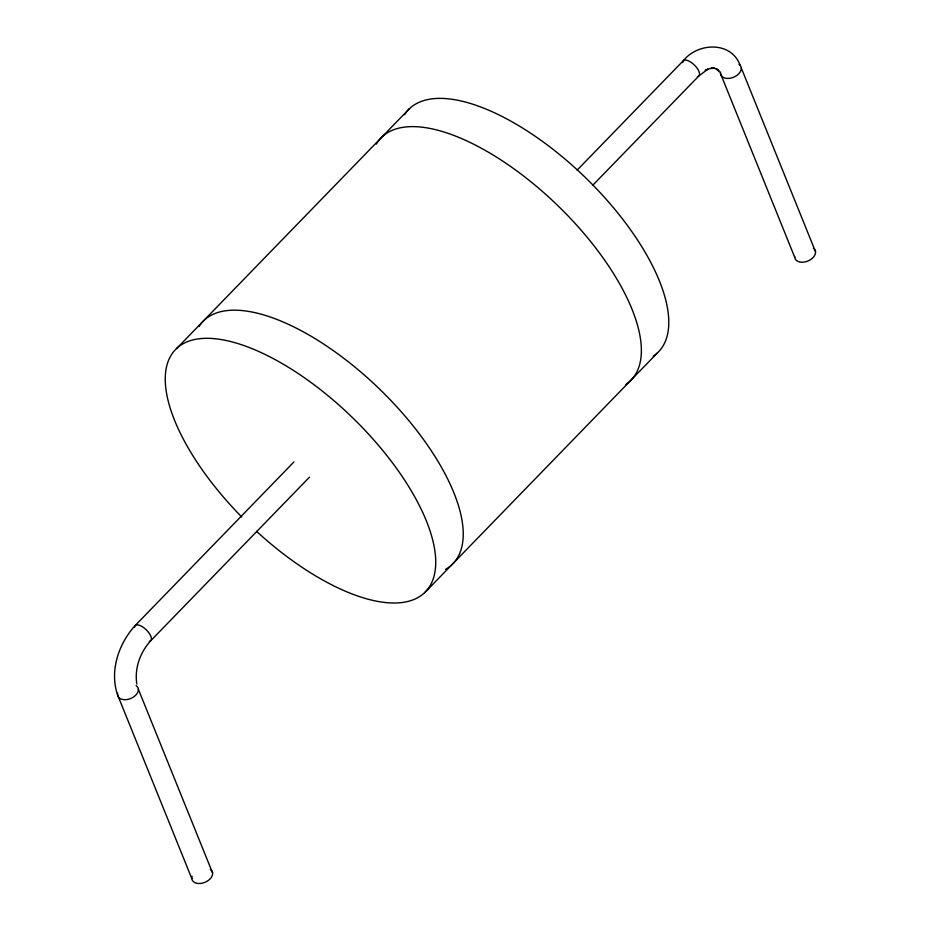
<?xml version="1.0" encoding="UTF-8"?>
<svg xmlns="http://www.w3.org/2000/svg" width="930" height="930" viewBox="0 0 930 930"><rect width="100%" height="100%" fill="white"/><g stroke="black" fill="none" stroke-linecap="round" stroke-linejoin="round"><path stroke-width="1.4" d="M176.595 348.587L409.549 108.554M293.996 461.885L135.234 625.483C118.656 643.618 109.391 670.809 117.54 694.757L191.801 878.559M577.158 170.109L683.341 60.694C697.802 42.524 731.224 40.943 740.14 65.309M309.492 477.148L150.73 640.747C140.151 652.221 134.315 668.519 136.838 684.073M592.654 185.372L698.837 75.969L707.858 69.18L705.277 70.273L709.974 68.564L714.519 68.169L711.438 67.739L715.403 68.588L718.902 70.599L716.367 68.785L719.355 71.959M424.522 592.887L657.475 352.854M741.28 67.948L815.54 251.739M720.471 73.493L794.732 257.296M138.349 689.211L212.61 873.003M198.95 326.523A174.05 74.284 44.1 0 1 381.916 391.367A174.05 74.284 44.1 0 1 445.447 569.416M241.742 516.987A174.05 74.284 44.1 0 1 220.178 339.392A174.05 74.284 44.1 0 1 434.182 546.712A174.05 74.284 44.1 0 1 256.599 531.39M404.492 114.727A174.05 74.284 44.1 0 1 585.237 177.398A174.05 74.284 44.1 0 1 653.302 356.19M376.383 144.127A174.05 74.284 44.1 0 1 556.71 204.554A174.05 74.284 44.1 0 1 625.902 384.427M136.117 685.619A10.881 7.08 -22 0 1 130.7 698.511A10.881 7.08 -22 0 1 117.622 693.222M210.378 869.411A10.881 7.08 -22 0 1 204.437 882.512A10.881 7.08 -22 0 1 192.08 876.234M134.525 627.378A10.881 4.638 44.1 0 1 145.952 629.54A10.881 4.638 44.1 0 1 149.335 641.363M682.643 62.589A10.881 4.638 44.1 0 1 694.071 64.751A10.881 4.638 44.1 0 1 697.454 76.574M739.036 64.356A10.881 7.08 -22 0 1 733.619 77.248A10.881 7.08 -22 0 1 720.541 71.959M813.297 248.147A10.881 7.08 -22 0 1 808.391 260.819A10.881 7.08 -22 0 1 794.708 256.529"/></g></svg>
